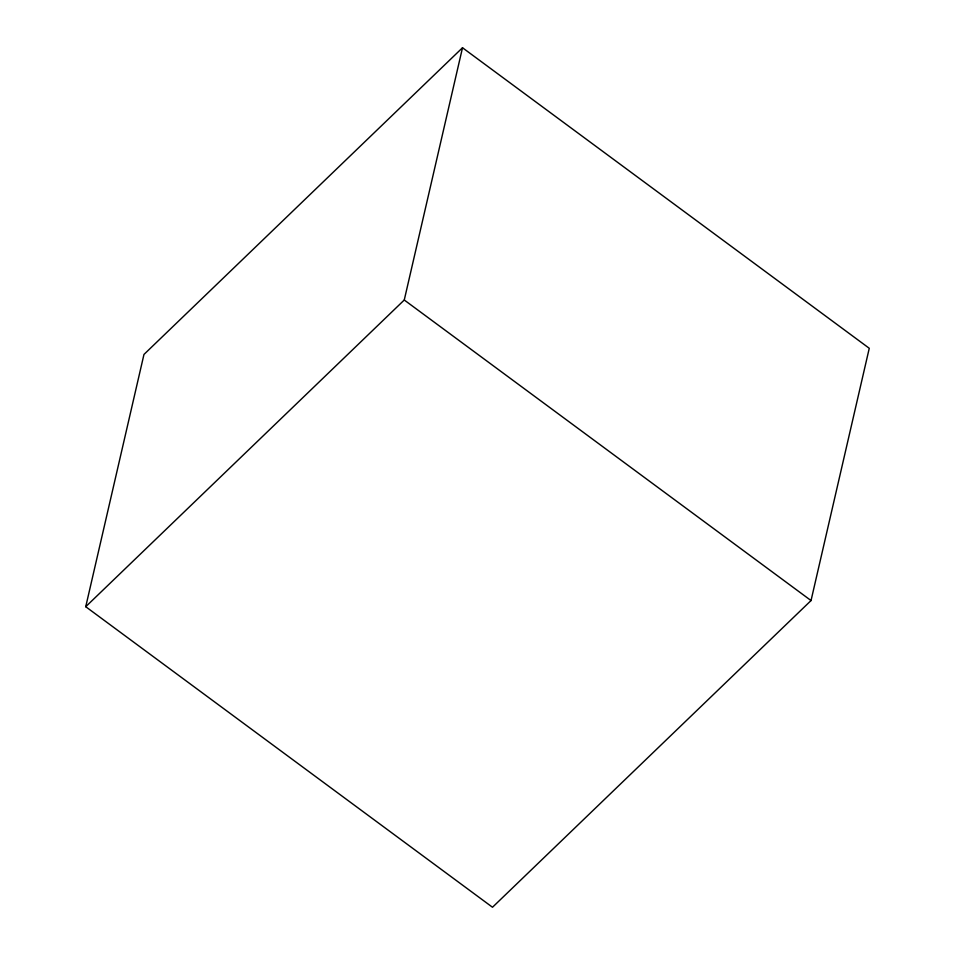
<?xml version="1.0" encoding="UTF-8"?>
<svg xmlns="http://www.w3.org/2000/svg" width="955" height="955" viewBox="0 0 955 955"><rect width="100%" height="100%" fill="white"/><g stroke="black" fill="none" stroke-linecap="round" stroke-linejoin="round"><path stroke-width="1.43" d="M85.735 606.712L143.966 354.448L462.507 47.75L869.265 348.288L811.034 600.552L492.494 907.25L85.735 606.712L404.263 300.013L462.507 47.75M404.263 300.013L811.034 600.552"/></g></svg>
